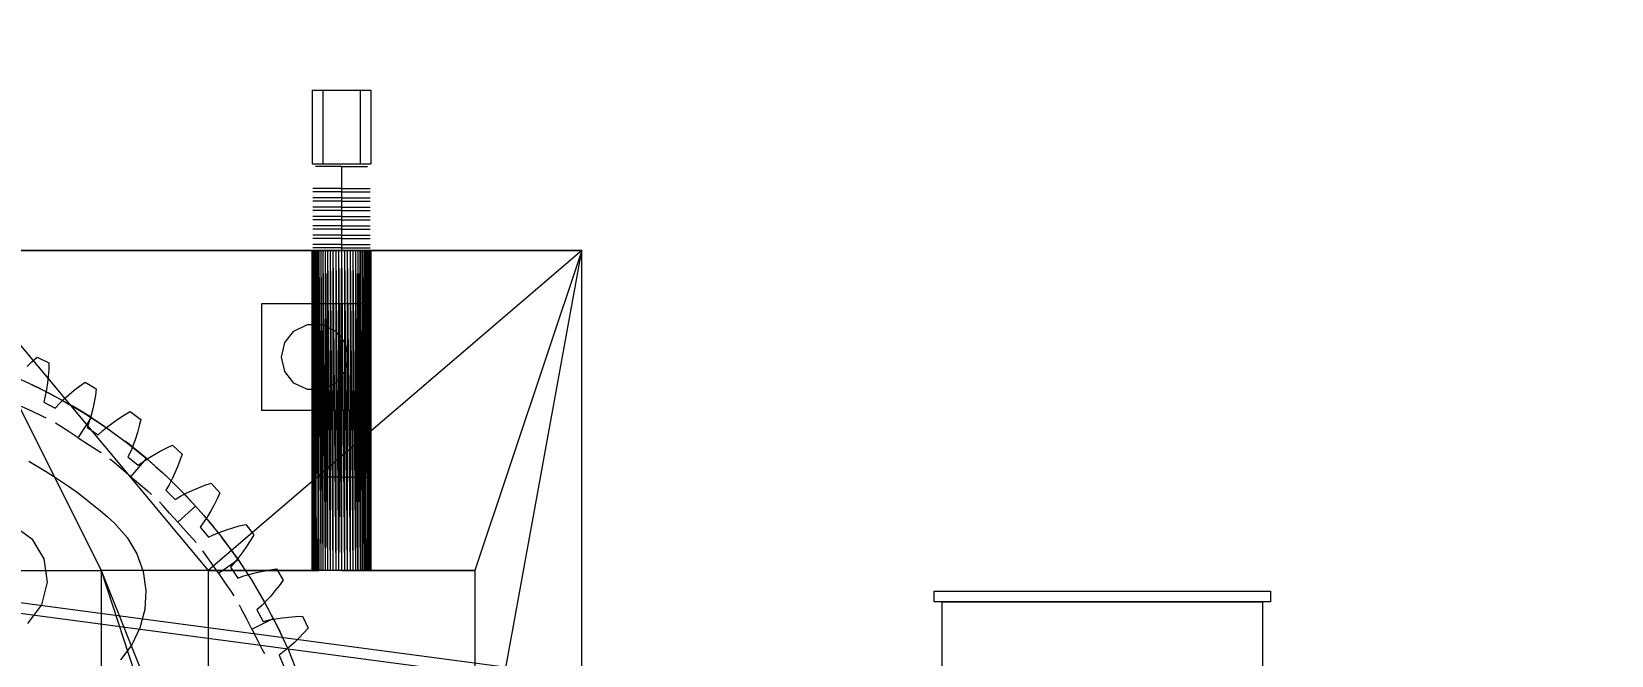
# Model space of a CAD drawing. Header units: millimetres. Extents: x -191664 to 191490, y -197311 to 10263.
# Drawn here: x 1743 to 2927, y -103324 to -102856 of the extents above; entities that cross this region are included whole.
import ezdxf

# ---------------------------------------------------------------- set-up
doc = ezdxf.new("R2010")
doc.units = ezdxf.units.MM
doc.layers.add('DET_briquetadora_lateral', color=7, linetype='Continuous', lineweight=0)
doc.layers.add('R15_COTAS_TRANSPORTE_P', color=1, linetype='Continuous', lineweight=0)
doc.dimstyles.new('PLANTA_20', dxfattribs={"dimtxt": 50, "dimasz": 30, "dimexe": 30, "dimexo": 16, "dimgap": 20, "dimtad": 1, "dimtih": 1, "dimtoh": 1, "dimdec": 1, "dimzin": 0, "dimdsep": 46, "dimcen": 0.09, "dimadec": 0, "dimazin": 0, "dimtfac": 1, "dimtdec": 4, "dimtofl": 0, "dimtmove": 0, "dimatfit": 3, "dimfxl": 1, "dimtolj": 1, "dimtzin": 0, "dimarcsym": 0})

# ---------------------------------------------------------------- blocks, each defined once
blk = doc.blocks.new('*D133')
at = {"layer": 'Defpoints', "color": 0, "transparency": 16777216}
for p in [(439.7, -194148), (217.9, -194406.1), (-500, -194490), (-500, -194490), (500, -194490)]:
    blk.add_point(p, dxfattribs=at)
at = {"layer": 'R15_COTAS_TRANSPORTE_P', "color": 0, "lineweight": -2, "transparency": 16777216}
blk.add_arc((-500, -194490), 722.8, 2.3783, 17.6217, dxfattribs=at)
at = {"layer": 'R15_COTAS_TRANSPORTE_P', "color": 0, "transparency": 16777216}
for points in [[(184.1, -194272.8), (193.6, -194269.6), (179.2, -194242.8)], [(227.1, -194459.9), (217.2, -194460.1), (222.8, -194490)]]:
    blk.add_solid(points, dxfattribs=at)

msp = doc.modelspace()

# ---------------------------------------------------------------- linework, layer by layer
at = {"layer": 'DET_briquetadora_lateral', "color": 9, "true_color": 0xb9c3c2}
for p, q in [((1953, -102900), (1997, -102900)), ((1953, -102900), (1953, -102955)), ((1961, -102900), (1989, -102900)), ((1961, -102900), (1961, -102955)), ((1989, -102900), (1989, -102955)), ((1997, -102900), (1997, -102955)), ((1953, -102955), (1997, -102955)), ((1959.36, -102957), (1955.5, -102957)), ((1966.32, -102957), (1959.36, -102957)), ((1961, -102955), (1989, -102955)), ((1975, -102957), (1966.32, -102957)), ((1975, -102957), (1975, -102973.5)), ((1975, -102957), (1983.68, -102957)), ((1983.68, -102957), (1990.64, -102957)), ((1990.64, -102957), (1994.5, -102957)), ((1957.8, -102973.5), (1953.55, -102973.5)), ((1957.8, -102976), (1953.55, -102976)), ((1959.36, -102973.5), (1955.5, -102973.5)), ((1959.36, -102976), (1955.5, -102976)), ((1965.45, -102973.5), (1957.8, -102973.5)), ((1965.45, -102976), (1957.8, -102976)), ((1966.32, -102973.5), (1959.36, -102973.5)), ((1966.32, -102976), (1959.36, -102976)), ((1975, -102973.5), (1965.45, -102973.5)), ((1975, -102976), (1965.45, -102976)), ((1975, -102973.5), (1966.32, -102973.5)), ((1975, -102976), (1966.32, -102976)), ((1975, -102973.5), (1975, -102976)), ((1975, -102973.5), (1984.55, -102973.5)), ((1975, -102973.5), (1983.68, -102973.5)), ((1975, -102976), (1975, -102980.5)), ((1975, -102976), (1983.68, -102976)), ((1975, -102976), (1984.55, -102976)), ((1983.68, -102973.5), (1990.64, -102973.5)), ((1983.68, -102976), (1990.64, -102976)), ((1984.55, -102973.5), (1992.2, -102973.5)), ((1984.55, -102976), (1992.2, -102976)), ((1990.64, -102973.5), (1994.5, -102973.5)), ((1990.64, -102976), (1994.5, -102976)), ((1992.2, -102973.5), (1996.45, -102973.5)), ((1992.2, -102976), (1996.45, -102976)), ((1957.8, -102980.5), (1953.55, -102980.5)), ((1957.8, -102983), (1953.55, -102983)), ((1957.8, -102987.5), (1953.55, -102987.5)), ((1959.36, -102980.5), (1955.5, -102980.5)), ((1959.36, -102983), (1955.5, -102983)), ((1959.36, -102987.5), (1955.5, -102987.5)), ((1965.45, -102980.5), (1957.8, -102980.5)), ((1965.45, -102983), (1957.8, -102983)), ((1965.45, -102987.5), (1957.8, -102987.5)), ((1966.32, -102980.5), (1959.36, -102980.5)), ((1966.32, -102983), (1959.36, -102983)), ((1966.32, -102987.5), (1959.36, -102987.5)), ((1975, -102980.5), (1965.45, -102980.5)), ((1975, -102983), (1965.45, -102983)), ((1975, -102987.5), (1965.45, -102987.5)), ((1975, -102980.5), (1966.32, -102980.5)), ((1975, -102983), (1966.32, -102983)), ((1975, -102987.5), (1966.32, -102987.5)), ((1975, -102980.5), (1975, -102983)), ((1975, -102980.5), (1983.68, -102980.5)), ((1975, -102980.5), (1984.55, -102980.5)), ((1975, -102983), (1975, -102987.5)), ((1975, -102983), (1983.68, -102983)), ((1975, -102983), (1984.55, -102983)), ((1975, -102987.5), (1975, -102990)), ((1975, -102987.5), (1983.68, -102987.5)), ((1975, -102987.5), (1984.55, -102987.5)), ((1983.68, -102980.5), (1990.64, -102980.5)), ((1983.68, -102983), (1990.64, -102983)), ((1983.68, -102987.5), (1990.64, -102987.5)), ((1984.55, -102980.5), (1992.2, -102980.5)), ((1984.55, -102983), (1992.2, -102983)), ((1984.55, -102987.5), (1992.2, -102987.5)), ((1990.64, -102980.5), (1994.5, -102980.5)), ((1990.64, -102983), (1994.5, -102983)), ((1990.64, -102987.5), (1994.5, -102987.5)), ((1992.2, -102980.5), (1996.45, -102980.5)), ((1992.2, -102983), (1996.45, -102983)), ((1992.2, -102987.5), (1996.45, -102987.5)), ((1957.8, -102990), (1953.55, -102990)), ((1957.8, -102994.5), (1953.55, -102994.5)), ((1957.8, -102997), (1953.55, -102997)), ((1959.36, -102990), (1955.5, -102990)), ((1959.36, -102994.5), (1955.5, -102994.5)), ((1959.36, -102997), (1955.5, -102997)), ((1965.45, -102990), (1957.8, -102990)), ((1965.45, -102994.5), (1957.8, -102994.5)), ((1965.45, -102997), (1957.8, -102997)), ((1966.32, -102990), (1959.36, -102990)), ((1966.32, -102994.5), (1959.36, -102994.5)), ((1966.32, -102997), (1959.36, -102997)), ((1975, -102990), (1965.45, -102990)), ((1975, -102994.5), (1965.45, -102994.5)), ((1975, -102997), (1965.45, -102997)), ((1975, -102990), (1966.32, -102990)), ((1975, -102994.5), (1966.32, -102994.5)), ((1975, -102997), (1966.32, -102997)), ((1975, -102990), (1975, -102994.5)), ((1975, -102990), (1983.68, -102990)), ((1975, -102990), (1984.55, -102990)), ((1975, -102994.5), (1975, -102997)), ((1975, -102994.5), (1983.68, -102994.5)), ((1975, -102994.5), (1984.55, -102994.5)), ((1975, -102997), (1975, -103001.5)), ((1975, -102997), (1983.68, -102997)), ((1975, -102997), (1984.55, -102997)), ((1983.68, -102990), (1990.64, -102990)), ((1983.68, -102994.5), (1990.64, -102994.5)), ((1983.68, -102997), (1990.64, -102997)), ((1984.55, -102990), (1992.2, -102990)), ((1984.55, -102994.5), (1992.2, -102994.5)), ((1984.55, -102997), (1992.2, -102997)), ((1990.64, -102990), (1994.5, -102990)), ((1990.64, -102994.5), (1994.5, -102994.5)), ((1990.64, -102997), (1994.5, -102997)), ((1992.2, -102990), (1996.45, -102990)), ((1992.2, -102994.5), (1996.45, -102994.5)), ((1992.2, -102997), (1996.45, -102997)), ((1957.8, -103001.5), (1953.55, -103001.5)), ((1957.8, -103004), (1953.55, -103004)), ((1957.8, -103008.5), (1953.55, -103008.5)), ((1957.8, -103011), (1953.55, -103011)), ((1959.36, -103001.5), (1955.5, -103001.5)), ((1959.36, -103004), (1955.5, -103004)), ((1959.36, -103008.5), (1955.5, -103008.5)), ((1959.36, -103011), (1955.5, -103011)), ((1965.45, -103001.5), (1957.8, -103001.5)), ((1965.45, -103004), (1957.8, -103004)), ((1965.45, -103008.5), (1957.8, -103008.5)), ((1965.45, -103011), (1957.8, -103011)), ((1966.32, -103001.5), (1959.36, -103001.5)), ((1966.32, -103004), (1959.36, -103004)), ((1966.32, -103008.5), (1959.36, -103008.5)), ((1966.32, -103011), (1959.36, -103011)), ((1975, -103001.5), (1965.45, -103001.5)), ((1975, -103004), (1965.45, -103004)), ((1975, -103008.5), (1965.45, -103008.5)), ((1975, -103011), (1965.45, -103011)), ((1975, -103001.5), (1966.32, -103001.5)), ((1975, -103004), (1966.32, -103004)), ((1975, -103008.5), (1966.32, -103008.5)), ((1975, -103011), (1966.32, -103011)), ((1975, -103001.5), (1975, -103004)), ((1975, -103001.5), (1983.68, -103001.5)), ((1975, -103001.5), (1984.55, -103001.5)), ((1975, -103004), (1975, -103008.5)), ((1975, -103004), (1983.68, -103004)), ((1975, -103004), (1984.55, -103004)), ((1975, -103008.5), (1975, -103011)), ((1975, -103008.5), (1983.68, -103008.5)), ((1975, -103008.5), (1984.55, -103008.5)), ((1975, -103011), (1975, -103015.5)), ((1975, -103011), (1983.68, -103011)), ((1975, -103011), (1984.55, -103011)), ((1983.68, -103001.5), (1990.64, -103001.5)), ((1983.68, -103004), (1990.64, -103004)), ((1983.68, -103008.5), (1990.64, -103008.5)), ((1983.68, -103011), (1990.64, -103011)), ((1984.55, -103001.5), (1992.2, -103001.5)), ((1984.55, -103004), (1992.2, -103004)), ((1984.55, -103008.5), (1992.2, -103008.5)), ((1984.55, -103011), (1992.2, -103011)), ((1990.64, -103001.5), (1994.5, -103001.5)), ((1990.64, -103004), (1994.5, -103004)), ((1990.64, -103008.5), (1994.5, -103008.5)), ((1990.64, -103011), (1994.5, -103011)), ((1992.2, -103001.5), (1996.45, -103001.5)), ((1992.2, -103004), (1996.45, -103004)), ((1992.2, -103008.5), (1996.45, -103008.5)), ((1992.2, -103011), (1996.45, -103011)), ((1675, -103020), (1875, -103260)), ((2155, -103020), (1675, -103020)), ((1675, -103020), (1795, -103260)), ((1970.71, -103020), (1675, -103020)), ((1968.61, -103020), (1675, -103020)), ((1966.58, -103020), (1675, -103020)), ((1964.63, -103020), (1675, -103020)), ((1962.78, -103020), (1675, -103020)), ((1961.04, -103020), (1675, -103020)), ((1959.44, -103020), (1675, -103020)), ((1957.99, -103020), (1675, -103020)), ((1956.71, -103020), (1675, -103020)), ((1955.6, -103020), (1675, -103020)), ((1954.67, -103020), (1675, -103020)), ((1953.95, -103020), (1675, -103020)), ((1953.42, -103020), (1675, -103020)), ((1953.11, -103020), (1675, -103020)), ((1953, -103020), (1675, -103020)), ((1675, -103020), (1972.84, -103020)), ((2155, -103020), (1875, -103260)), ((1953, -103020), (1953.11, -103260)), ((1953, -103260), (1953, -103020)), ((1953, -103020), (1953.11, -103020)), ((1953.11, -103020), (1953.42, -103260)), ((1953.11, -103260), (1953.11, -103020)), ((1953.11, -103020), (1953.42, -103020)), ((1953.42, -103020), (1953.95, -103260)), ((1953.42, -103260), (1953.42, -103020)), ((1953.42, -103020), (1953.95, -103020)), ((1957.8, -103015.5), (1953.55, -103015.5)), ((1957.8, -103018), (1953.55, -103018)), ((1953.95, -103020), (1954.67, -103260)), ((1953.95, -103260), (1953.95, -103020)), ((1953.95, -103020), (1954.67, -103020)), ((1954.67, -103020), (1955.6, -103260)), ((1954.67, -103260), (1954.67, -103020)), ((1954.67, -103020), (1955.6, -103020)), ((1955.6, -103020), (1954.67, -103260)), ((1959.36, -103015.5), (1955.5, -103015.5)), ((1959.36, -103018), (1955.5, -103018)), ((1955.6, -103020), (1956.71, -103260)), ((1955.6, -103260), (1955.6, -103020)), ((1955.6, -103020), (1956.71, -103020)), ((1956.71, -103020), (1957.99, -103260)), ((1956.71, -103260), (1956.71, -103020)), ((1956.71, -103020), (1957.99, -103020)), ((1965.45, -103015.5), (1957.8, -103015.5)), ((1965.45, -103018), (1957.8, -103018)), ((1957.99, -103020), (1959.44, -103260)), ((1957.99, -103260), (1957.99, -103020)), ((1957.99, -103020), (1959.44, -103020)), ((1966.32, -103015.5), (1959.36, -103015.5)), ((1966.32, -103018), (1959.36, -103018)), ((1959.44, -103020), (1959.44, -103260)), ((1959.44, -103020), (1961.04, -103260)), ((1959.44, -103020), (1961.04, -103020)), ((1961.04, -103020), (1961.04, -103260)), ((1961.04, -103020), (1962.78, -103260)), ((1961.04, -103020), (1962.78, -103020)), ((1962.78, -103020), (1962.78, -103260)), ((1962.78, -103020), (1964.63, -103260)), ((1962.78, -103020), (1964.63, -103020)), ((1964.63, -103020), (1962.78, -103260)), ((1964.63, -103020), (1964.63, -103260)), ((1964.63, -103020), (1966.58, -103260)), ((1964.63, -103020), (1966.58, -103020)), ((1975, -103015.5), (1965.45, -103015.5)), ((1975, -103018), (1965.45, -103018)), ((1975, -103015.5), (1966.32, -103015.5)), ((1975, -103018), (1966.32, -103018)), ((1966.58, -103020), (1966.58, -103260)), ((1966.58, -103020), (1968.61, -103260)), ((1966.58, -103020), (1968.61, -103020)), ((1968.61, -103020), (1968.61, -103260)), ((1968.61, -103020), (1970.71, -103260)), ((1968.61, -103020), (1970.71, -103020)), ((1970.71, -103020), (1970.71, -103260)), ((1970.71, -103020), (1972.84, -103260)), ((1970.71, -103020), (1972.84, -103020)), ((1970.71, -103020), (2155, -103020)), ((1972.84, -103020), (1972.84, -103260)), ((1972.84, -103020), (1975, -103260)), ((1972.84, -103020), (1975, -103020)), ((1972.84, -103020), (2155, -103020)), ((1975, -103020), (1972.84, -103260)), ((1975, -103015.5), (1975, -103018)), ((1975, -103015.5), (1983.68, -103015.5)), ((1975, -103015.5), (1984.55, -103015.5)), ((1975, -103018), (1975, -103190)), ((1975, -103018), (1984.55, -103018)), ((1975, -103018), (1983.68, -103018)), ((1975, -103020), (1975, -103260)), ((1975, -103020), (1977.16, -103260)), ((1975, -103020), (1977.16, -103020)), ((1975, -103020), (2155, -103020)), ((1977.16, -103020), (1977.16, -103260)), ((1977.16, -103020), (1979.29, -103260)), ((1977.16, -103020), (1979.29, -103020)), ((1977.16, -103020), (2155, -103020)), ((1979.29, -103020), (1979.29, -103260)), ((1979.29, -103020), (1981.39, -103260)), ((1979.29, -103020), (1981.39, -103020)), ((1979.29, -103020), (2155, -103020)), ((1981.39, -103020), (1981.39, -103260)), ((1981.39, -103020), (1983.42, -103260)), ((1981.39, -103020), (1983.42, -103020)), ((1981.39, -103020), (2155, -103020)), ((1983.42, -103020), (1983.42, -103260)), ((1983.42, -103020), (1985.37, -103260)), ((1983.42, -103020), (1985.37, -103020)), ((1983.42, -103020), (2155, -103020)), ((1983.68, -103015.5), (1990.64, -103015.5)), ((1983.68, -103018), (1990.64, -103018)), ((1984.55, -103015.5), (1992.2, -103015.5)), ((1984.55, -103018), (1992.2, -103018)), ((1985.37, -103020), (1985.37, -103260)), ((1987.22, -103020), (1985.37, -103260)), ((1985.37, -103020), (1987.22, -103020)), ((1985.37, -103020), (2155, -103020)), ((1985.37, -103020), (1987.22, -103260)), ((1987.22, -103020), (1987.22, -103260)), ((1987.22, -103260), (1988.96, -103020)), ((1987.22, -103020), (1988.96, -103020)), ((1987.22, -103020), (2155, -103020)), ((1987.22, -103020), (1988.96, -103260)), ((1988.96, -103020), (1988.96, -103260)), ((1988.96, -103020), (1990.56, -103260)), ((1988.96, -103020), (1990.56, -103020)), ((1988.96, -103020), (2155, -103020)), ((1990.56, -103020), (1990.56, -103260)), ((1990.56, -103260), (1992.01, -103020)), ((1990.56, -103020), (1992.01, -103020)), ((2155, -103020), (1990.56, -103020)), ((1992.01, -103260), (1990.56, -103020)), ((1990.64, -103015.5), (1994.5, -103015.5)), ((1990.64, -103018), (1994.5, -103018)), ((1992.01, -103020), (1992.01, -103260)), ((1992.01, -103020), (1993.29, -103260)), ((1992.01, -103020), (1993.29, -103020)), ((2155, -103020), (1992.01, -103020)), ((1992.2, -103015.5), (1996.45, -103015.5)), ((1992.2, -103018), (1996.45, -103018)), ((1993.29, -103020), (1994.4, -103260)), ((1993.29, -103260), (1993.29, -103020)), ((1993.29, -103020), (1994.4, -103020)), ((2155, -103020), (1993.29, -103020)), ((1994.4, -103020), (1994.4, -103260)), ((1994.4, -103260), (1995.33, -103020)), ((1994.4, -103020), (1995.33, -103020)), ((2155, -103020), (1994.4, -103020)), ((1995.33, -103260), (1994.4, -103020)), ((1995.33, -103020), (1995.33, -103260)), ((1995.33, -103020), (1996.05, -103260)), ((1995.33, -103020), (1996.05, -103020)), ((2155, -103020), (1995.33, -103020)), ((1996.05, -103020), (1996.05, -103260)), ((1996.05, -103260), (1996.58, -103020)), ((1996.05, -103020), (1996.58, -103020)), ((2155, -103020), (1996.05, -103020)), ((1996.58, -103260), (1996.05, -103020)), ((1996.58, -103020), (1996.58, -103260)), ((1996.58, -103020), (1996.89, -103260)), ((1996.58, -103020), (1996.89, -103020)), ((2155, -103020), (1996.58, -103020)), ((1996.89, -103020), (1996.89, -103260)), ((1996.89, -103260), (1997, -103020)), ((1996.89, -103020), (1997, -103020)), ((2155, -103020), (1996.89, -103020)), ((1996.89, -103020), (1997, -103260)), ((1997, -103020), (1997, -103260)), ((1997, -103020), (2155, -103020)), ((2155, -103020), (2075, -103260)), ((2075, -103460), (2155, -103020)), ((2155, -103880), (2155, -103020)), ((1915, -103060), (1915, -103140)), ((1995, -103060), (1915, -103060)), ((1995, -103060), (1995, -103140)), ((1932.48, -103089.15), (1939.41, -103080.45)), ((1939.41, -103080.45), (1949.44, -103075.63)), ((1949.44, -103075.63), (1960.56, -103075.63)), ((1960.56, -103075.63), (1970.59, -103080.45)), ((1970.59, -103080.45), (1977.52, -103089.15)), ((1930, -103100), (1932.48, -103089.15)), ((1977.52, -103089.15), (1980, -103100)), ((1739.44, -103106.94), (1743.09, -103103.44)), ((1743.09, -103103.44), (1746.9, -103100.02)), ((1746.9, -103100.02), (1755.81, -103104.24)), ((1755.81, -103104.24), (1755.58, -103109.35)), ((1932.48, -103110.85), (1930, -103100)), ((1980, -103100), (1977.52, -103110.85)), ((1729.12, -103114.29), (1747.19, -103122.56)), ((1755.2, -103114.39), (1754.64, -103119.36)), ((1755.58, -103109.35), (1755.2, -103114.39)), ((1939.41, -103119.55), (1932.48, -103110.85)), ((1977.52, -103110.85), (1970.59, -103119.55)), ((1742.71, -103120.41), (1750.9, -103124.4)), ((1747.19, -103122.56), (1764.82, -103131.74)), ((1750.9, -103124.4), (1757.4, -103127.74)), ((1752.98, -103129.03), (1751.84, -103133.72)), ((1753.91, -103124.24), (1752.98, -103129.03)), ((1754.64, -103119.36), (1753.91, -103124.24)), ((1757.4, -103127.74), (1760.99, -103129.65)), ((1767.25, -103131.37), (1770.9, -103128.05)), ((1770.9, -103128.05), (1774.72, -103124.83)), ((1774.72, -103124.83), (1778.7, -103121.71)), ((1778.7, -103121.71), (1782.82, -103118.68)), ((1782.82, -103118.68), (1791.28, -103123.75)), ((1790.55, -103128.81), (1789.67, -103133.79)), ((1791.28, -103123.75), (1790.55, -103128.81)), ((1949.44, -103124.37), (1939.41, -103119.55)), ((1960.56, -103124.37), (1949.44, -103124.37)), ((1970.59, -103119.55), (1960.56, -103124.37)), ((1735.01, -103136.68), (1743.25, -103140.58)), ((1743.25, -103140.58), (1749.85, -103143.7)), ((1751.84, -103133.72), (1760.52, -103138.36)), ((1760.52, -103138.36), (1763.78, -103134.81)), ((1763.78, -103134.81), (1767.25, -103131.37)), ((1764.82, -103131.74), (1781.96, -103141.79)), ((1773.57, -103136.73), (1770.06, -103134.69)), ((1779.84, -103140.49), (1773.57, -103136.73)), ((1787.56, -103145.33), (1779.84, -103140.49)), ((1781.96, -103141.79), (1798.57, -103152.7)), ((1788.63, -103138.68), (1787.43, -103143.47)), ((1789.67, -103133.79), (1788.63, -103138.68)), ((1812.35, -103143.37), (1816.75, -103140.76)), ((1816.75, -103140.76), (1824.67, -103146.64)), ((1995, -103140), (1915, -103140)), ((1749.85, -103143.7), (1753.52, -103145.44)), ((1764, -103151.57), (1760.6, -103149.37)), ((1770.15, -103155.52), (1764, -103151.57)), ((1777.8, -103160.46), (1787.56, -103145.33)), ((1786.03, -103148.14), (1784.44, -103152.69)), ((1784.44, -103152.69), (1792.62, -103158.17)), ((1787.43, -103143.47), (1786.03, -103148.14)), ((1787.56, -103145.33), (1795.16, -103150.36)), ((1795.16, -103150.36), (1801.17, -103154.52)), ((1796.22, -103154.95), (1800.01, -103151.87)), ((1798.57, -103152.7), (1814.61, -103164.44)), ((1800.01, -103151.87), (1803.97, -103148.92)), ((1803.97, -103148.92), (1808.09, -103146.09)), ((1808.09, -103146.09), (1812.35, -103143.37)), ((1823.45, -103151.6), (1822.08, -103156.47)), ((1824.67, -103146.64), (1823.45, -103151.6)), ((2570, -103395.05), (823.69, -103163.22)), ((1777.8, -103160.46), (1770.15, -103155.52)), ((1777.8, -103160.46), (1785.46, -103165.4)), ((1785.46, -103165.4), (1791.6, -103169.36)), ((1792.62, -103158.17), (1796.22, -103154.95)), ((1801.17, -103154.52), (1804.47, -103156.88)), ((1816.03, -103165.54), (1812.81, -103163.06)), ((1814.61, -103164.44), (1830.03, -103176.97)), ((1821.75, -103170.08), (1816.03, -103165.54)), ((1820.57, -103161.24), (1818.9, -103165.88)), ((1822.08, -103156.47), (1820.57, -103161.24)), ((2568.95, -103402.98), (822.64, -103171.15)), ((1791.6, -103169.36), (1795.01, -103171.56)), ((1804.6, -103179), (1801.51, -103176.38)), ((1817.06, -103170.4), (1815.02, -103174.77)), ((1815.02, -103174.77), (1822.63, -103181.02)), ((1818.9, -103165.88), (1817.06, -103170.4)), ((1817.12, -103189.62), (1828.77, -103175.9)), ((1828.77, -103175.9), (1821.75, -103170.08)), ((1826.52, -103178.17), (1830.59, -103175.48)), ((1828.77, -103175.9), (1835.65, -103181.87)), ((1830.03, -103176.97), (1844.8, -103190.27)), ((1830.59, -103175.48), (1834.83, -103172.94)), ((1834.83, -103172.94), (1839.2, -103170.52)), ((1839.2, -103170.52), (1843.71, -103168.23)), ((1843.71, -103168.23), (1848.34, -103166.07)), ((1848.34, -103166.07), (1855.65, -103172.69)), ((1853.95, -103177.51), (1852.12, -103182.23)), ((1855.65, -103172.69), (1853.95, -103177.51)), ((1740.66, -103178.09), (1746.94, -103181.68)), ((1746.94, -103181.68), (1753.13, -103185.4)), ((1753.13, -103185.4), (1759.24, -103189.25)), ((1759.24, -103189.25), (1765.27, -103193.23)), ((1810.18, -103183.73), (1804.6, -103179)), ((1817.12, -103189.62), (1810.18, -103183.73)), ((1822.63, -103181.02), (1826.52, -103178.17)), ((1835.65, -103181.87), (1841.07, -103186.78)), ((1841.07, -103186.78), (1844.03, -103189.55)), ((1850.14, -103186.82), (1848.02, -103191.28)), ((1852.12, -103182.23), (1850.14, -103186.82)), ((1765.27, -103193.23), (1771.22, -103197.33)), ((1771.22, -103197.33), (1777.07, -103201.57)), ((1817.12, -103189.62), (1824.07, -103195.52)), ((1824.07, -103195.52), (1829.64, -103200.25)), ((1829.64, -103200.25), (1832.73, -103202.87)), ((1845.75, -103195.6), (1843.29, -103199.75)), ((1843.29, -103199.75), (1850.25, -103206.71)), ((1844.8, -103190.27), (1858.87, -103204.3)), ((1848.02, -103191.28), (1845.75, -103195.6)), ((1854.36, -103199.65), (1851.49, -103196.77)), ((1859.44, -103204.9), (1854.36, -103199.65)), ((1858.72, -103201.98), (1863.18, -103199.86)), ((1863.18, -103199.86), (1867.77, -103197.88)), ((1867.77, -103197.88), (1872.49, -103196.05)), ((1872.49, -103196.05), (1877.31, -103194.35)), ((1877.31, -103194.35), (1883.93, -103201.66)), ((1959.36, -103190), (1955.5, -103190)), ((1966.32, -103190), (1959.36, -103190)), ((1975, -103190), (1966.32, -103190)), ((1975, -103190), (1983.68, -103190)), ((1983.68, -103190), (1990.64, -103190)), ((1990.64, -103190), (1994.5, -103190)), ((1777.07, -103201.57), (1782.84, -103205.92)), ((1782.84, -103205.92), (1788.51, -103210.4)), ((1788.51, -103210.4), (1794.08, -103214.99)), ((1841.27, -103211.5), (1838.55, -103208.5)), ((1846.18, -103216.92), (1841.27, -103211.5)), ((1850.25, -103206.71), (1854.4, -103204.25)), ((1852.3, -103223.67), (1865.64, -103211.58)), ((1854.4, -103204.25), (1858.72, -103201.98)), ((1858.87, -103204.3), (1872.22, -103219.03)), ((1865.64, -103211.58), (1859.44, -103204.9)), ((1865.64, -103211.58), (1871.68, -103218.4)), ((1879.48, -103210.8), (1877.06, -103215.17)), ((1881.77, -103206.29), (1879.48, -103210.8)), ((1883.93, -103201.66), (1881.77, -103206.29)), ((1794.08, -103214.99), (1799.56, -103219.71)), ((1799.56, -103219.71), (1804.93, -103224.54)), ((1804.93, -103224.54), (1814.41, -103235.13)), ((1852.3, -103223.67), (1846.18, -103216.92)), ((1852.3, -103223.67), (1858.42, -103230.42)), ((1871.83, -103223.48), (1868.98, -103227.37)), ((1871.68, -103218.4), (1876.41, -103223.98)), ((1874.52, -103219.41), (1871.83, -103223.48)), ((1872.22, -103219.03), (1884.8, -103234.41)), ((1877.06, -103215.17), (1874.52, -103219.41)), ((1876.41, -103223.98), (1878.99, -103227.11)), ((1728.76, -103225.68), (1742.87, -103236.14)), ((1742.87, -103236.14), (1751.89, -103251.2)), ((1814.41, -103235.13), (1821.64, -103247.37)), ((1858.42, -103230.42), (1863.33, -103235.83)), ((1863.33, -103235.83), (1866.05, -103238.84)), ((1868.98, -103227.37), (1875.23, -103234.98)), ((1875.23, -103234.98), (1879.6, -103232.94)), ((1879.6, -103232.94), (1884.12, -103231.1)), ((1884.12, -103231.1), (1888.76, -103229.43)), ((1884.8, -103234.41), (1896.59, -103250.41)), ((1887.91, -103238.47), (1885.44, -103235.24)), ((1888.76, -103229.43), (1893.53, -103227.92)), ((1893.53, -103227.92), (1898.4, -103226.55)), ((1898.4, -103226.55), (1903.36, -103225.33)), ((1903.36, -103225.33), (1909.24, -103233.25)), ((1909.24, -103233.25), (1906.63, -103237.65)), ((1821.64, -103247.37), (1826.34, -103260.78)), ((1873.39, -103248.51), (1871.08, -103245.18)), ((1877.55, -103254.52), (1873.39, -103248.51)), ((1892.26, -103244.34), (1887.91, -103238.47)), ((1897.53, -103251.77), (1892.26, -103244.34)), ((1901.08, -103246.03), (1898.13, -103249.99)), ((1903.91, -103241.91), (1901.08, -103246.03)), ((1906.63, -103237.65), (1903.91, -103241.91)), ((1355, -103260), (1795, -103260)), ((1751.89, -103251.2), (1754.47, -103268.57)), ((1795, -103260), (1795, -103690)), ((1795, -103260), (1875, -103460)), ((1875, -103260), (1795, -103260)), ((1795, -103260), (1795, -103696)), ((1795, -103260), (1875, -103505)), ((1875, -103260), (1875, -103460)), ((1959.44, -103260), (1875, -103260)), ((1875, -103260), (1957.99, -103260)), ((1961.04, -103260), (1875, -103260)), ((1962.78, -103260), (1875, -103260)), ((1875, -103260), (1956.71, -103260)), ((1964.63, -103260), (1875, -103260)), ((1875, -103260), (1955.6, -103260)), ((1966.58, -103260), (1875, -103260)), ((1875, -103260), (1954.67, -103260)), ((1968.61, -103260), (1875, -103260)), ((1875, -103260), (1953.95, -103260)), ((1875, -103260), (1953.42, -103260)), ((1970.71, -103260), (1875, -103260)), ((1972.84, -103260), (1875, -103260)), ((1875, -103260), (1953.11, -103260)), ((1975, -103260), (1875, -103260)), ((1875, -103260), (1953, -103260)), ((2075, -103260), (1875, -103260)), ((1882.73, -103262.01), (1877.55, -103254.52)), ((1882.73, -103262.01), (1897.53, -103251.77)), ((1895.05, -103253.78), (1891.83, -103257.38)), ((1891.83, -103257.38), (1897.31, -103265.56)), ((1898.13, -103249.99), (1895.05, -103253.78)), ((1896.59, -103250.41), (1907.55, -103266.99)), ((1897.53, -103251.77), (1902.63, -103259.32)), ((1902.63, -103259.32), (1906.6, -103265.47)), ((1911.32, -103261.37), (1916.21, -103260.33)), ((1916.21, -103260.33), (1921.19, -103259.45)), ((1921.19, -103259.45), (1926.25, -103258.72)), ((1926.25, -103258.72), (1931.32, -103267.18)), ((1953.11, -103260), (1953, -103260)), ((1953.42, -103260), (1953.11, -103260)), ((1953.95, -103260), (1953.42, -103260)), ((1954.67, -103260), (1953.95, -103260)), ((1955.6, -103260), (1954.67, -103260)), ((1956.71, -103260), (1955.6, -103260)), ((1957.99, -103260), (1956.71, -103260)), ((1959.44, -103260), (1957.99, -103260)), ((1961.04, -103260), (1959.44, -103260)), ((1962.78, -103260), (1961.04, -103260)), ((1964.63, -103260), (1962.78, -103260)), ((1966.58, -103260), (1964.63, -103260)), ((1968.61, -103260), (1966.58, -103260)), ((1970.71, -103260), (1968.61, -103260)), ((1972.84, -103260), (1970.71, -103260)), ((1975, -103260), (1972.84, -103260)), ((1977.16, -103260), (1975, -103260)), ((1975, -103260), (2075, -103260)), ((1979.29, -103260), (1977.16, -103260)), ((1977.16, -103260), (2075, -103260)), ((1981.39, -103260), (1979.29, -103260)), ((1979.29, -103260), (2075, -103260)), ((1983.42, -103260), (1981.39, -103260)), ((1981.39, -103260), (2075, -103260)), ((1985.37, -103260), (1983.42, -103260)), ((1983.42, -103260), (2075, -103260)), ((1987.22, -103260), (1985.37, -103260)), ((1985.37, -103260), (2075, -103260)), ((1988.96, -103260), (1987.22, -103260)), ((1987.22, -103260), (2075, -103260)), ((1990.56, -103260), (1988.96, -103260)), ((1988.96, -103260), (2075, -103260)), ((1992.01, -103260), (1990.56, -103260)), ((1990.56, -103260), (2075, -103260)), ((1993.29, -103260), (1992.01, -103260)), ((1992.01, -103260), (2075, -103260)), ((1994.4, -103260), (1993.29, -103260)), ((1993.29, -103260), (2075, -103260)), ((1995.33, -103260), (1994.4, -103260)), ((1994.4, -103260), (2075, -103260)), ((1996.05, -103260), (1995.33, -103260)), ((1995.33, -103260), (2075, -103260)), ((1996.58, -103260), (1996.05, -103260)), ((1996.05, -103260), (2075, -103260)), ((1996.89, -103260), (1996.58, -103260)), ((1996.58, -103260), (2075, -103260)), ((1997, -103260), (1996.89, -103260)), ((1996.89, -103260), (2075, -103260)), ((1997, -103260), (2075, -103260)), ((2075, -103260), (2075, -103460)), ((1754.47, -103268.57), (1750.2, -103285.6)), ((1826.34, -103260.78), (1828.34, -103274.85)), ((1882.73, -103262.01), (1887.92, -103269.51)), ((1887.92, -103269.51), (1892.08, -103275.51)), ((1897.31, -103265.56), (1901.86, -103263.97)), ((1901.86, -103263.97), (1906.53, -103262.57)), ((1906.53, -103262.57), (1911.32, -103261.37)), ((1906.6, -103265.47), (1908.75, -103268.91)), ((1907.55, -103266.99), (1917.66, -103284.1)), ((1928.29, -103271.3), (1925.17, -103275.28)), ((1931.32, -103267.18), (1928.29, -103271.3)), ((1828.34, -103274.85), (1827.55, -103289.04)), ((1892.08, -103275.51), (1894.39, -103278.85)), ((1916.11, -103281.33), (1914.08, -103277.81)), ((1918.63, -103282.75), (1915.19, -103286.22)), ((1919.66, -103287.72), (1916.11, -103281.33)), ((1921.95, -103279.1), (1918.63, -103282.75)), ((1925.17, -103275.28), (1921.95, -103279.1)), ((1750.2, -103285.6), (1739.74, -103299.7)), ((1827.55, -103289.04), (1824.01, -103302.8)), ((1900.4, -103289.4), (1898.55, -103285.79)), ((1903.74, -103295.9), (1900.4, -103289.4)), ((1907.9, -103304), (1903.74, -103295.9)), ((1907.9, -103304), (1923.91, -103295.78)), ((1915.19, -103286.22), (1911.64, -103289.48)), ((1911.64, -103289.48), (1916.28, -103298.16)), ((1917.66, -103284.1), (1926.89, -103301.7)), ((1923.91, -103295.78), (1919.66, -103287.72)), ((1923.91, -103295.78), (1927.98, -103303.93)), ((1925.76, -103296.09), (1930.64, -103295.36)), ((1930.64, -103295.36), (1935.61, -103294.8)), ((1935.61, -103294.8), (1940.65, -103294.42)), ((1940.65, -103294.42), (1945.76, -103294.19)), ((1945.76, -103294.19), (1949.98, -103303.1)), ((1824.01, -103302.8), (1817.85, -103315.61)), ((1907.9, -103304), (1912.06, -103312.11)), ((1916.28, -103298.16), (1920.97, -103297.02)), ((1920.97, -103297.02), (1925.76, -103296.09)), ((1926.89, -103301.7), (1935.22, -103319.74)), ((1927.98, -103303.93), (1931.11, -103310.54)), ((1946.56, -103306.91), (1943.06, -103310.56)), ((1949.98, -103303.1), (1946.56, -103306.91)), ((1817.85, -103315.61), (1809.31, -103326.97)), ((1912.06, -103312.11), (1915.4, -103318.61)), ((1915.4, -103318.61), (1917.26, -103322.22)), ((1931.11, -103310.54), (1932.79, -103314.24)), ((1935.82, -103317.36), (1932.06, -103320.47)), ((1939.48, -103314.05), (1935.82, -103317.36)), ((1943.06, -103310.56), (1939.48, -103314.05)), ((1932.06, -103320.47), (1928.2, -103323.37)), ((1928.2, -103323.37), (1931.97, -103332.47)), ((1935.22, -103319.74), (1942.62, -103338.19))]:
    msp.add_line(p, q, dxfattribs=at)
at = {"layer": 'DET_briquetadora_lateral', "color": 127, "true_color": 0x587e77}
for p, q in [((2419, -103283.4), (2419, -103275.4)), ((2419, -103275.4), (2671, -103275.4)), ((2671, -103283.4), (2419, -103283.4)), ((2425, -103388.4), (2425, -103283.4)), ((2425, -103283.4), (2665, -103283.4)), ((2665, -103283.4), (2665, -103388.4)), ((2671, -103275.4), (2671, -103283.4))]:
    msp.add_line(p, q, dxfattribs=at)

# ---------------------------------------------------------------- dimensions: what is measured, and where the dimension line sits
at = {"layer": 'R15_COTAS_TRANSPORTE_P'}
dim = msp.add_angular_dim_2l(base=(217.89, -194406.09), line1=((-500, -194490), (500, -194490)), line2=((-500, -194490), (439.69, -194147.98)), dimstyle='PLANTA_20', dxfattribs=at)
dim.commit()
dim.dimension.update_dxf_attribs({"geometry": '*D133', "text_midpoint": (191490.46, -33543.69)})

doc.saveas('drawing.dxf')
